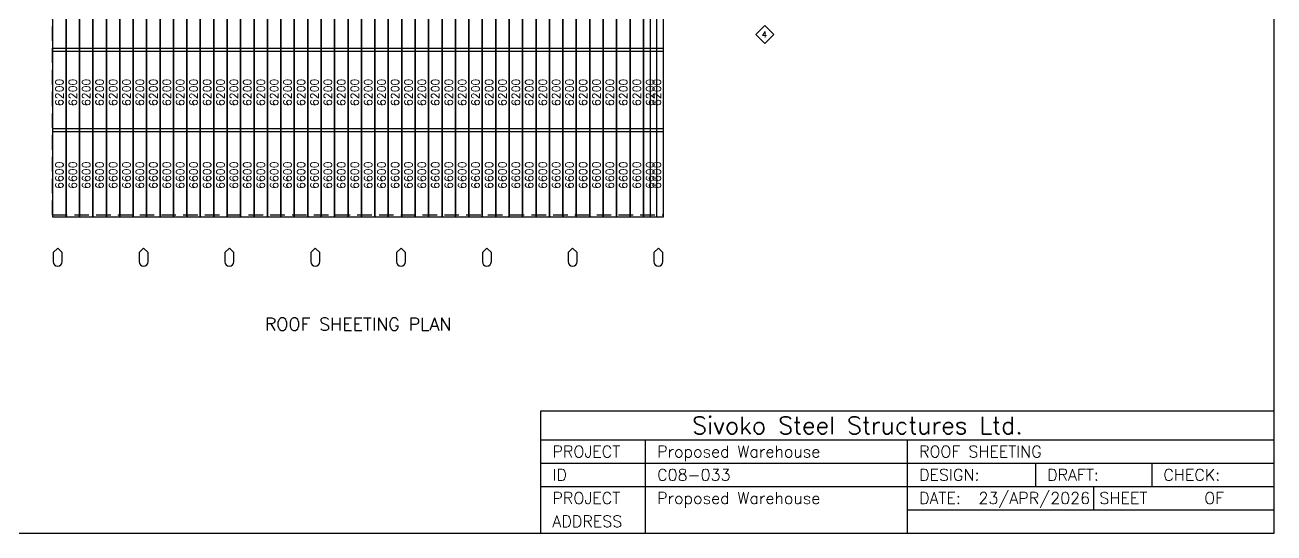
# Model space of a CAD drawing. Extents: x 0 to 143323, y 0 to 101350.
# Drawn here: x 50303 to 143323, y 0 to 37845 of the extents above; entities that cross this region are included whole.
import ezdxf
from ezdxf.enums import TextEntityAlignment as Align

# ---------------------------------------------------------------- set-up
doc = ezdxf.new("R2010")
doc.units = 0
doc.linetypes.add('CONTIN', pattern=[0])
doc.linetypes.add('DASHED', pattern=[1620.9, 1083.5, -537.4])
doc.layers.get('0').update_dxf_attribs({"linetype": 'CONTIN'})
for name, color, linetype in [('1', 7, 'CONTIN'), ('14', 7, 'CONTIN'), ('15', 7, 'CONTIN'), ('2', 6, 'CONTIN'), ('22', 7, 'CONTIN'), ('3', 7, 'CONTIN'), ('5', 5, 'DASHED')]:
    doc.layers.add(name, color=color, linetype=linetype)
doc.styles.add('SIMPLEX', font='SIMPLEX')

# ---------------------------------------------------------------- blocks, each defined once
blk = doc.blocks.new('SHIELD')
for p, q in [((-12.7, 38.1), (-12.7, 12.7)), ((12.7, 12.7), (12.7, 38.1)), ((-12.7, 12.7), (0, 0)), ((0, 0), (12.7, 12.7))]:
    blk.add_line(p, q)
blk.add_arc((0, 38.1), 12.7, 0, 180)
blk = doc.blocks.new('DIAMOND')
for p, q in [((0, 25.4), (-12.7, 12.7)), ((12.7, 12.7), (0, 25.4)), ((-12.7, 12.7), (0, 0)), ((0, 0), (12.7, 12.7))]:
    blk.add_line(p, q)
blk = doc.blocks.new('ROFSHT')
at = {"layer": '1'}
for p, q in [((-0.00024, 18360.5469), (-0.00024, 12191.3164)), ((999.99982, 12191.3164), (999.99982, 18360.5469)), ((999.99982, 18360.5469), (999.99982, 12191.3164)), ((1999.99963, 12191.3164), (1999.99963, 18360.5469)), ((1999.99963, 18360.5469), (1999.99963, 12191.3164)), ((2999.99976, 12191.3164), (2999.99976, 18360.5469)), ((2999.99976, 18360.5469), (2999.99976, 12191.3164)), ((3999.99927, 18360.5469), (3999.99927, 12191.3164)), ((4000, 12191.3164), (4000, 18360.5469)), ((4999.99951, 12191.3164), (4999.99951, 18360.5469)), ((5000, 18360.5469), (5000, 12191.3164)), ((5999.99951, 12191.3164), (5999.99951, 18360.5469)), ((5999.99951, 18360.5469), (5999.99951, 12191.3164)), ((6999.99951, 12191.3164), (6999.99951, 18360.5469)), ((6999.99951, 18360.5469), (6999.99951, 12191.3164)), ((8000, 12191.3164), (8000, 18360.5469)), ((8000, 18360.5469), (8000, 12191.3164)), ((9000, 12191.3164), (9000, 18360.5469)), ((9000, 18360.5469), (9000, 12191.3164)), ((10000, 12191.3164), (10000, 18360.5469)), ((10000, 18360.5469), (10000, 12191.3164)), ((11000, 18360.5469), (11000, 12191.3164)), ((11000.001, 12191.3164), (11000.001, 18360.5469)), ((12000, 12191.3164), (12000, 18360.5469)), ((12000, 18360.5469), (12000, 12191.3164)), ((13000, 12191.3164), (13000, 18360.5469)), ((13000, 18360.5469), (13000, 12191.3164)), ((13999.998, 12191.3164), (13999.998, 18360.5469)), ((13999.998, 18360.5469), (13999.998, 12191.3164)), ((14999.998, 12191.3164), (14999.998, 18360.5469)), ((15000, 18360.5469), (15000, 12191.3164)), ((16000, 12191.3164), (16000, 18360.5469)), ((16000, 18360.5469), (16000, 12191.3164)), ((17000, 12191.3164), (17000, 18360.5469)), ((17000, 18360.5469), (17000, 12191.3164)), ((17999.998, 12191.3164), (17999.998, 18360.5469)), ((18000, 18360.5469), (18000, 12191.3164)), ((19000, 12191.3164), (19000, 18360.5469)), ((19000, 18360.5469), (19000, 12191.3164)), ((20000, 12191.3164), (20000, 18360.5469)), ((20000, 18360.5469), (20000, 12191.3164)), ((21000, 12191.3164), (21000, 18360.5469)), ((21000, 18360.5469), (21000, 12191.3164)), ((22000, 12191.3164), (22000, 18360.5469)), ((22000, 18360.5469), (22000, 12191.3164)), ((22999.998, 12191.3164), (22999.998, 18360.5469)), ((23000, 18360.5469), (23000, 12191.3164)), ((24000, 12191.3164), (24000, 18360.5469)), ((24000, 18360.5469), (24000, 12191.3164)), ((25000, 12191.3164), (25000, 18360.5469)), ((25000, 18360.5469), (25000, 12191.3164)), ((25999.998, 12191.3164), (25999.998, 18360.5469)), ((26000, 18360.5469), (26000, 12191.3164)), ((27000.0039, 12191.3164), (27000.0039, 18360.5469)), ((27000.0039, 18360.5469), (27000.0039, 12191.3164)), ((27999.9961, 18360.5469), (27999.9961, 12191.3164)), ((28000.0039, 12191.3164), (28000.0039, 18360.5469)), ((29000, 12191.3164), (29000, 18360.5469)), ((29000, 18360.5469), (29000, 12191.3164)), ((30000, 12191.3164), (30000, 18360.5469)), ((30000, 18360.5469), (30000, 12191.3164)), ((30999.9961, 18360.5469), (30999.9961, 12191.3164)), ((31000.0039, 12191.3164), (31000.0039, 18360.5469)), ((32000, 12191.3164), (32000, 18360.5469)), ((32000, 18360.5469), (32000, 12191.3164)), ((33000, 12191.3164), (33000, 18360.5469)), ((33000, 18360.5469), (33000, 12191.3164)), ((34000, 12191.3164), (34000, 18360.5469)), ((34000, 18360.5469), (34000, 12191.3164)), ((35000, 12191.3164), (35000, 18360.5469)), ((35000, 18360.5469), (35000, 12191.3164)), ((36000, 12191.3164), (36000, 18360.5469)), ((36000, 18360.5469), (36000, 12191.3164)), ((37000, 12191.3164), (37000, 18360.5469)), ((37000, 18360.5469), (37000, 12191.3164)), ((38000, 12191.3164), (38000, 18360.5469)), ((38000, 18360.5469), (38000, 12191.3164)), ((39000, 12191.3164), (39000, 18360.5469)), ((39000, 18360.5469), (39000, 12191.3164)), ((40000, 12191.3164), (40000, 18360.5469)), ((40000, 18360.5469), (40000, 12191.3164)), ((41000, 18360.5469), (41000, 12191.3164)), ((41000.0039, 12191.3164), (41000.0039, 18360.5469)), ((42000, 12191.3164), (42000, 18360.5469)), ((42000, 18360.5469), (42000, 12191.3164)), ((43000, 12191.3164), (43000, 18360.5469)), ((43000, 18360.5469), (43000, 12191.3164)), ((44000, 18360.5469), (44000, 12191.3164)), ((44000.0039, 12191.3164), (44000.0039, 18360.5469)), ((44500, 18360.5469), (44500, 12191.3164)), ((45000, 12191.3164), (45000, 18360.5469)), ((45500, 12191.3164), (45500, 18360.5469)), ((-0.00024, 12390.3242), (-0.00024, 6221.09326)), ((999.99982, 12390.3242), (-0.00024, 12390.3242)), ((-0.00024, 12191.3164), (999.99982, 12191.3164)), ((999.99982, 6221.09326), (999.99982, 12390.3242)), ((999.99982, 12390.3242), (999.99982, 6221.09326)), ((1999.99963, 12390.3242), (999.99982, 12390.3242)), ((999.99982, 12191.3164), (1999.99963, 12191.3164)), ((1999.99963, 6221.09326), (1999.99963, 12390.3242)), ((1999.99963, 12390.3242), (1999.99963, 6221.09326)), ((2999.99976, 12390.3242), (1999.99963, 12390.3242)), ((1999.99963, 12191.3164), (2999.99976, 12191.3164)), ((2999.99976, 6221.09326), (2999.99976, 12390.3242)), ((2999.99976, 12390.3242), (2999.99976, 6221.09326)), ((4000, 12390.3242), (2999.99976, 12390.3242)), ((2999.99976, 12191.3164), (4000, 12191.3164)), ((3999.99927, 12390.3242), (3999.99927, 6221.09326)), ((4999.99951, 12390.3242), (3999.99927, 12390.3242)), ((3999.99927, 12191.3164), (4999.99951, 12191.3164)), ((4000, 6221.09326), (4000, 12390.3242)), ((4999.99951, 6221.09326), (4999.99951, 12390.3242)), ((5000, 12390.3242), (5000, 6221.09326)), ((5999.99951, 12390.3242), (5000, 12390.3242)), ((5000, 12191.3164), (5999.99951, 12191.3164)), ((5999.99951, 6221.09326), (5999.99951, 12390.3242)), ((5999.99951, 12390.3242), (5999.99951, 6221.09326)), ((6999.99951, 12390.3242), (5999.99951, 12390.3242)), ((5999.99951, 12191.3164), (6999.99951, 12191.3164)), ((6999.99951, 6221.09326), (6999.99951, 12390.3242)), ((6999.99951, 12390.3242), (6999.99951, 6221.09326)), ((8000, 12390.3242), (6999.99951, 12390.3242)), ((6999.99951, 12191.3164), (8000, 12191.3164)), ((8000, 6221.09326), (8000, 12390.3242)), ((8000, 12390.3242), (8000, 6221.09326)), ((9000, 12390.3242), (8000, 12390.3242)), ((8000, 12191.3164), (9000, 12191.3164)), ((9000, 6221.09326), (9000, 12390.3242)), ((9000, 12390.3242), (9000, 6221.09326)), ((10000, 12390.3242), (9000, 12390.3242)), ((9000, 12191.3164), (10000, 12191.3164)), ((10000, 6221.09326), (10000, 12390.3242)), ((10000, 12390.3242), (10000, 6221.09326)), ((11000.001, 12390.3242), (10000, 12390.3242)), ((10000, 12191.3164), (11000.001, 12191.3164)), ((11000, 12390.3242), (11000, 6221.09326)), ((12000, 12390.3242), (11000, 12390.3242)), ((11000, 12191.3164), (12000, 12191.3164)), ((11000.001, 6221.09326), (11000.001, 12390.3242)), ((12000, 6221.09326), (12000, 12390.3242)), ((12000, 12390.3242), (12000, 6221.09326)), ((13000, 12390.3242), (12000, 12390.3242)), ((12000, 12191.3164), (13000, 12191.3164)), ((13000, 6221.09326), (13000, 12390.3242)), ((13000, 12390.3242), (13000, 6221.09326)), ((13999.998, 12390.3242), (13000, 12390.3242)), ((13000, 12191.3164), (13999.998, 12191.3164)), ((13999.998, 6221.09326), (13999.998, 12390.3242)), ((13999.998, 12390.3242), (13999.998, 6221.09326)), ((14999.998, 12390.3242), (13999.998, 12390.3242)), ((13999.998, 12191.3164), (14999.998, 12191.3164)), ((14999.998, 6221.09326), (14999.998, 12390.3242)), ((15000, 12390.3242), (15000, 6221.09326)), ((16000, 12390.3242), (15000, 12390.3242)), ((15000, 12191.3164), (16000, 12191.3164)), ((16000, 6221.09326), (16000, 12390.3242)), ((16000, 12390.3242), (16000, 6221.09326)), ((17000, 12390.3242), (16000, 12390.3242)), ((16000, 12191.3164), (17000, 12191.3164)), ((17000, 6221.09326), (17000, 12390.3242)), ((17000, 12390.3242), (17000, 6221.09326)), ((17999.998, 12390.3242), (17000, 12390.3242)), ((17000, 12191.3164), (17999.998, 12191.3164)), ((17999.998, 6221.09326), (17999.998, 12390.3242)), ((18000, 12390.3242), (18000, 6221.09326)), ((19000, 12390.3242), (18000, 12390.3242)), ((18000, 12191.3164), (19000, 12191.3164)), ((19000, 6221.09326), (19000, 12390.3242)), ((19000, 12390.3242), (19000, 6221.09326)), ((20000, 12390.3242), (19000, 12390.3242)), ((19000, 12191.3164), (20000, 12191.3164)), ((20000, 6221.09326), (20000, 12390.3242)), ((20000, 12390.3242), (20000, 6221.09326)), ((21000, 12390.3242), (20000, 12390.3242)), ((20000, 12191.3164), (21000, 12191.3164)), ((21000, 6221.09326), (21000, 12390.3242)), ((21000, 12390.3242), (21000, 6221.09326)), ((22000, 12390.3242), (21000, 12390.3242)), ((21000, 12191.3164), (22000, 12191.3164)), ((22000, 6221.09326), (22000, 12390.3242)), ((22000, 12390.3242), (22000, 6221.09326)), ((22999.998, 12390.3242), (22000, 12390.3242)), ((22000, 12191.3164), (22999.998, 12191.3164)), ((22999.998, 6221.09326), (22999.998, 12390.3242)), ((23000, 12390.3242), (23000, 6221.09326)), ((24000, 12390.3242), (23000, 12390.3242)), ((23000, 12191.3164), (24000, 12191.3164)), ((24000, 6221.09326), (24000, 12390.3242)), ((24000, 12390.3242), (24000, 6221.09326)), ((25000, 12390.3242), (24000, 12390.3242)), ((24000, 12191.3164), (25000, 12191.3164)), ((25000, 6221.09326), (25000, 12390.3242)), ((25000, 12390.3242), (25000, 6221.09326)), ((25999.998, 12390.3242), (25000, 12390.3242)), ((25000, 12191.3164), (25999.998, 12191.3164)), ((25999.998, 6221.09326), (25999.998, 12390.3242)), ((26000, 12390.3242), (26000, 6221.09326)), ((27000.0039, 12390.3242), (26000, 12390.3242)), ((26000, 12191.3164), (27000.0039, 12191.3164)), ((27000.0039, 6221.09326), (27000.0039, 12390.3242)), ((27000.0039, 12390.3242), (27000.0039, 6221.09326)), ((28000.0039, 12390.3242), (27000.0039, 12390.3242)), ((27000.0039, 12191.3164), (28000.0039, 12191.3164)), ((27999.9961, 12390.3242), (27999.9961, 6221.09326)), ((29000, 12390.3242), (27999.9961, 12390.3242)), ((27999.9961, 12191.3164), (29000, 12191.3164)), ((28000.0039, 6221.09326), (28000.0039, 12390.3242)), ((29000, 6221.09326), (29000, 12390.3242)), ((29000, 12390.3242), (29000, 6221.09326)), ((30000, 12390.3242), (29000, 12390.3242)), ((29000, 12191.3164), (30000, 12191.3164)), ((30000, 6221.09326), (30000, 12390.3242)), ((30000, 12390.3242), (30000, 6221.09326)), ((31000.0039, 12390.3242), (30000, 12390.3242)), ((30000, 12191.3164), (31000.0039, 12191.3164)), ((30999.9961, 12390.3242), (30999.9961, 6221.09326)), ((32000, 12390.3242), (30999.9961, 12390.3242)), ((30999.9961, 12191.3164), (32000, 12191.3164)), ((31000.0039, 6221.09326), (31000.0039, 12390.3242)), ((32000, 6221.09326), (32000, 12390.3242)), ((32000, 12390.3242), (32000, 6221.09326)), ((33000, 12390.3242), (32000, 12390.3242)), ((32000, 12191.3164), (33000, 12191.3164)), ((33000, 6221.09326), (33000, 12390.3242)), ((33000, 12390.3242), (33000, 6221.09326)), ((34000, 12390.3242), (33000, 12390.3242)), ((33000, 12191.3164), (34000, 12191.3164)), ((34000, 6221.09326), (34000, 12390.3242)), ((34000, 12390.3242), (34000, 6221.09326)), ((35000, 12390.3242), (34000, 12390.3242)), ((34000, 12191.3164), (35000, 12191.3164)), ((35000, 6221.09326), (35000, 12390.3242)), ((35000, 12390.3242), (35000, 6221.09326)), ((36000, 12390.3242), (35000, 12390.3242)), ((35000, 12191.3164), (36000, 12191.3164)), ((36000, 6221.09326), (36000, 12390.3242)), ((36000, 12390.3242), (36000, 6221.09326)), ((37000, 12390.3242), (36000, 12390.3242)), ((36000, 12191.3164), (37000, 12191.3164)), ((37000, 6221.09326), (37000, 12390.3242)), ((37000, 12390.3242), (37000, 6221.09326)), ((38000, 12390.3242), (37000, 12390.3242)), ((37000, 12191.3164), (38000, 12191.3164)), ((38000, 6221.09326), (38000, 12390.3242)), ((38000, 12390.3242), (38000, 6221.09326)), ((39000, 12390.3242), (38000, 12390.3242)), ((38000, 12191.3164), (39000, 12191.3164)), ((39000, 6221.09326), (39000, 12390.3242)), ((39000, 12390.3242), (39000, 6221.09326)), ((40000, 12390.3242), (39000, 12390.3242)), ((39000, 12191.3164), (40000, 12191.3164)), ((40000, 6221.09326), (40000, 12390.3242)), ((40000, 12390.3242), (40000, 6221.09326)), ((41000.0039, 12390.3242), (40000, 12390.3242)), ((40000, 12191.3164), (41000.0039, 12191.3164)), ((41000, 12390.3242), (41000, 6221.09326)), ((42000, 12390.3242), (41000, 12390.3242)), ((41000, 12191.3164), (42000, 12191.3164)), ((41000.0039, 6221.09326), (41000.0039, 12390.3242)), ((42000, 6221.09326), (42000, 12390.3242)), ((42000, 12390.3242), (42000, 6221.09326)), ((43000, 12390.3242), (42000, 12390.3242)), ((42000, 12191.3164), (43000, 12191.3164)), ((43000, 6221.09326), (43000, 12390.3242)), ((43000, 12390.3242), (43000, 6221.09326)), ((44000.0039, 12390.3242), (43000, 12390.3242)), ((43000, 12191.3164), (44000.0039, 12191.3164)), ((44000, 12390.3242), (44000, 6221.09326)), ((45000, 12390.3242), (44000, 12390.3242)), ((44000, 12191.3164), (45000, 12191.3164)), ((44000.0039, 6221.09326), (44000.0039, 12390.3242)), ((44500, 12390.3242), (44500, 6221.09326)), ((45500, 12390.3242), (44500, 12390.3242)), ((44500, 12191.3164), (45500, 12191.3164)), ((45000, 6221.09326), (45000, 12390.3242)), ((45500, 6221.09326), (45500, 12390.3242)), ((-0.00024, 6420.10107), (-0.00024, -149.256)), ((999.99982, 6420.10107), (-0.00024, 6420.10107)), ((-0.00024, 6221.09326), (999.99982, 6221.09326)), ((999.99982, -149.256), (999.99982, 6420.10107)), ((999.99982, 6420.10107), (999.99982, -149.256)), ((1999.99963, 6420.10107), (999.99982, 6420.10107)), ((999.99982, 6221.09326), (1999.99963, 6221.09326)), ((1999.99963, -149.256), (1999.99963, 6420.10107)), ((1999.99963, 6420.10107), (1999.99963, -149.256)), ((2999.99976, 6420.10107), (1999.99963, 6420.10107)), ((1999.99963, 6221.09326), (2999.99976, 6221.09326)), ((2999.99976, -149.256), (2999.99976, 6420.10107)), ((2999.99976, 6420.10107), (2999.99976, -149.256)), ((4000, 6420.10107), (2999.99976, 6420.10107)), ((2999.99976, 6221.09326), (4000, 6221.09326)), ((3999.99927, 6420.10107), (3999.99927, -149.256)), ((4999.99951, 6420.10107), (3999.99927, 6420.10107)), ((3999.99927, 6221.09326), (4999.99951, 6221.09326)), ((4000, -149.256), (4000, 6420.10107)), ((4999.99951, -149.256), (4999.99951, 6420.10107)), ((5000, 6420.10107), (5000, -149.256)), ((5999.99951, 6420.10107), (5000, 6420.10107)), ((5000, 6221.09326), (5999.99951, 6221.09326)), ((5999.99951, -149.256), (5999.99951, 6420.10107)), ((5999.99951, 6420.10107), (5999.99951, -149.256)), ((6999.99951, 6420.10107), (5999.99951, 6420.10107)), ((5999.99951, 6221.09326), (6999.99951, 6221.09326)), ((6999.99951, -149.256), (6999.99951, 6420.10107)), ((6999.99951, 6420.10107), (6999.99951, -149.256)), ((8000, 6420.10107), (6999.99951, 6420.10107)), ((6999.99951, 6221.09326), (8000, 6221.09326)), ((8000, -149.256), (8000, 6420.10107)), ((8000, 6420.10107), (8000, -149.256)), ((9000, 6420.10107), (8000, 6420.10107)), ((8000, 6221.09326), (9000, 6221.09326)), ((9000, -149.256), (9000, 6420.10107)), ((9000, 6420.10107), (9000, -149.256)), ((10000, 6420.10107), (9000, 6420.10107)), ((9000, 6221.09326), (10000, 6221.09326)), ((10000, -149.256), (10000, 6420.10107)), ((10000, 6420.10107), (10000, -149.256)), ((11000.001, 6420.10107), (10000, 6420.10107)), ((10000, 6221.09326), (11000.001, 6221.09326)), ((11000, 6420.10107), (11000, -149.256)), ((12000, 6420.10107), (11000, 6420.10107)), ((11000, 6221.09326), (12000, 6221.09326)), ((11000.001, -149.256), (11000.001, 6420.10107)), ((12000, -149.256), (12000, 6420.10107)), ((12000, 6420.10107), (12000, -149.256)), ((13000, 6420.10107), (12000, 6420.10107)), ((12000, 6221.09326), (13000, 6221.09326)), ((13000, -149.256), (13000, 6420.10107)), ((13000, 6420.10107), (13000, -149.256)), ((13999.998, 6420.10107), (13000, 6420.10107)), ((13000, 6221.09326), (13999.998, 6221.09326)), ((13999.998, -149.256), (13999.998, 6420.10107)), ((13999.998, 6420.10107), (13999.998, -149.256)), ((14999.998, 6420.10107), (13999.998, 6420.10107)), ((13999.998, 6221.09326), (14999.998, 6221.09326)), ((14999.998, -149.256), (14999.998, 6420.10107)), ((15000, 6420.10107), (15000, -149.256)), ((16000, 6420.10107), (15000, 6420.10107)), ((15000, 6221.09326), (16000, 6221.09326)), ((16000, -149.256), (16000, 6420.10107)), ((16000, 6420.10107), (16000, -149.256)), ((17000, 6420.10107), (16000, 6420.10107)), ((16000, 6221.09326), (17000, 6221.09326)), ((17000, -149.256), (17000, 6420.10107)), ((17000, 6420.10107), (17000, -149.256)), ((17999.998, 6420.10107), (17000, 6420.10107)), ((17000, 6221.09326), (17999.998, 6221.09326)), ((17999.998, -149.256), (17999.998, 6420.10107)), ((18000, 6420.10107), (18000, -149.256)), ((19000, 6420.10107), (18000, 6420.10107)), ((18000, 6221.09326), (19000, 6221.09326)), ((19000, -149.256), (19000, 6420.10107)), ((19000, 6420.10107), (19000, -149.256)), ((20000, 6420.10107), (19000, 6420.10107)), ((19000, 6221.09326), (20000, 6221.09326)), ((20000, -149.256), (20000, 6420.10107)), ((20000, 6420.10107), (20000, -149.256)), ((21000, 6420.10107), (20000, 6420.10107)), ((20000, 6221.09326), (21000, 6221.09326)), ((21000, -149.256), (21000, 6420.10107)), ((21000, 6420.10107), (21000, -149.256)), ((22000, 6420.10107), (21000, 6420.10107)), ((21000, 6221.09326), (22000, 6221.09326)), ((22000, -149.256), (22000, 6420.10107)), ((22000, 6420.10107), (22000, -149.256)), ((22999.998, 6420.10107), (22000, 6420.10107)), ((22000, 6221.09326), (22999.998, 6221.09326)), ((22999.998, -149.256), (22999.998, 6420.10107)), ((23000, 6420.10107), (23000, -149.256)), ((24000, 6420.10107), (23000, 6420.10107)), ((23000, 6221.09326), (24000, 6221.09326)), ((24000, -149.256), (24000, 6420.10107)), ((24000, 6420.10107), (24000, -149.256)), ((25000, 6420.10107), (24000, 6420.10107)), ((24000, 6221.09326), (25000, 6221.09326)), ((25000, -149.256), (25000, 6420.10107)), ((25000, 6420.10107), (25000, -149.256)), ((25999.998, 6420.10107), (25000, 6420.10107)), ((25000, 6221.09326), (25999.998, 6221.09326)), ((25999.998, -149.256), (25999.998, 6420.10107)), ((26000, 6420.10107), (26000, -149.256)), ((27000.0039, 6420.10107), (26000, 6420.10107)), ((26000, 6221.09326), (27000.0039, 6221.09326)), ((27000.0039, -149.256), (27000.0039, 6420.10107)), ((27000.0039, 6420.10107), (27000.0039, -149.256)), ((28000.0039, 6420.10107), (27000.0039, 6420.10107)), ((27000.0039, 6221.09326), (28000.0039, 6221.09326)), ((27999.9961, 6420.10107), (27999.9961, -149.256)), ((29000, 6420.10107), (27999.9961, 6420.10107)), ((27999.9961, 6221.09326), (29000, 6221.09326)), ((28000.0039, -149.256), (28000.0039, 6420.10107)), ((29000, -149.256), (29000, 6420.10107)), ((29000, 6420.10107), (29000, -149.256)), ((30000, 6420.10107), (29000, 6420.10107)), ((29000, 6221.09326), (30000, 6221.09326)), ((30000, -149.256), (30000, 6420.10107)), ((30000, 6420.10107), (30000, -149.256)), ((31000.0039, 6420.10107), (30000, 6420.10107)), ((30000, 6221.09326), (31000.0039, 6221.09326)), ((30999.9961, 6420.10107), (30999.9961, -149.256)), ((32000, 6420.10107), (30999.9961, 6420.10107)), ((30999.9961, 6221.09326), (32000, 6221.09326)), ((31000.0039, -149.256), (31000.0039, 6420.10107)), ((32000, -149.256), (32000, 6420.10107)), ((32000, 6420.10107), (32000, -149.256)), ((33000, 6420.10107), (32000, 6420.10107)), ((32000, 6221.09326), (33000, 6221.09326)), ((33000, -149.256), (33000, 6420.10107)), ((33000, 6420.10107), (33000, -149.256)), ((34000, 6420.10107), (33000, 6420.10107)), ((33000, 6221.09326), (34000, 6221.09326)), ((34000, -149.256), (34000, 6420.10107)), ((34000, 6420.10107), (34000, -149.256)), ((35000, 6420.10107), (34000, 6420.10107)), ((34000, 6221.09326), (35000, 6221.09326)), ((35000, -149.256), (35000, 6420.10107)), ((35000, 6420.10107), (35000, -149.256)), ((36000, 6420.10107), (35000, 6420.10107)), ((35000, 6221.09326), (36000, 6221.09326)), ((36000, -149.256), (36000, 6420.10107)), ((36000, 6420.10107), (36000, -149.256)), ((37000, 6420.10107), (36000, 6420.10107)), ((36000, 6221.09326), (37000, 6221.09326)), ((37000, -149.256), (37000, 6420.10107)), ((37000, 6420.10107), (37000, -149.256)), ((38000, 6420.10107), (37000, 6420.10107)), ((37000, 6221.09326), (38000, 6221.09326)), ((38000, -149.256), (38000, 6420.10107)), ((38000, 6420.10107), (38000, -149.256)), ((39000, 6420.10107), (38000, 6420.10107)), ((38000, 6221.09326), (39000, 6221.09326)), ((39000, -149.256), (39000, 6420.10107)), ((39000, 6420.10107), (39000, -149.256)), ((40000, 6420.10107), (39000, 6420.10107)), ((39000, 6221.09326), (40000, 6221.09326)), ((40000, -149.256), (40000, 6420.10107)), ((40000, 6420.10107), (40000, -149.256)), ((41000.0039, 6420.10107), (40000, 6420.10107)), ((40000, 6221.09326), (41000.0039, 6221.09326)), ((41000, 6420.10107), (41000, -149.256)), ((42000, 6420.10107), (41000, 6420.10107)), ((41000, 6221.09326), (42000, 6221.09326)), ((41000.0039, -149.256), (41000.0039, 6420.10107)), ((42000, -149.256), (42000, 6420.10107)), ((42000, 6420.10107), (42000, -149.256)), ((43000, 6420.10107), (42000, 6420.10107)), ((42000, 6221.09326), (43000, 6221.09326)), ((43000, -149.256), (43000, 6420.10107)), ((43000, 6420.10107), (43000, -149.256)), ((44000.0039, 6420.10107), (43000, 6420.10107)), ((43000, 6221.09326), (44000.0039, 6221.09326)), ((44000, 6420.10107), (44000, -149.256)), ((45000, 6420.10107), (44000, 6420.10107)), ((44000, 6221.09326), (45000, 6221.09326)), ((44000.0039, -149.256), (44000.0039, 6420.10107)), ((44500, 6420.10107), (44500, -149.256)), ((45500, 6420.10107), (44500, 6420.10107)), ((44500, 6221.09326), (45500, 6221.09326)), ((45000, -149.256), (45000, 6420.10107)), ((45500, -149.256), (45500, 6420.10107)), ((-0.00024, -149.256), (999.99982, -149.256)), ((999.99982, -149.256), (1999.99963, -149.256)), ((1999.99963, -149.256), (2999.99976, -149.256)), ((2999.99976, -149.256), (4000, -149.256)), ((3999.99927, -149.256), (4999.99951, -149.256)), ((5000, -149.256), (5999.99951, -149.256)), ((5999.99951, -149.256), (6999.99951, -149.256)), ((6999.99951, -149.256), (8000, -149.256)), ((8000, -149.256), (9000, -149.256)), ((9000, -149.256), (10000, -149.256)), ((10000, -149.256), (11000.001, -149.256)), ((11000, -149.256), (12000, -149.256)), ((12000, -149.256), (13000, -149.256)), ((13000, -149.256), (13999.998, -149.256)), ((13999.998, -149.256), (14999.998, -149.256)), ((15000, -149.256), (16000, -149.256)), ((16000, -149.256), (17000, -149.256)), ((17000, -149.256), (17999.998, -149.256)), ((18000, -149.256), (19000, -149.256)), ((19000, -149.256), (20000, -149.256)), ((20000, -149.256), (21000, -149.256)), ((21000, -149.256), (22000, -149.256)), ((22000, -149.256), (22999.998, -149.256)), ((23000, -149.256), (24000, -149.256)), ((24000, -149.256), (25000, -149.256)), ((25000, -149.256), (25999.998, -149.256)), ((26000, -149.256), (27000.0039, -149.256)), ((27000.0039, -149.256), (28000.0039, -149.256)), ((27999.9961, -149.256), (29000, -149.256)), ((29000, -149.256), (30000, -149.256)), ((30000, -149.256), (31000.0039, -149.256)), ((30999.9961, -149.256), (32000, -149.256)), ((32000, -149.256), (33000, -149.256)), ((33000, -149.256), (34000, -149.256)), ((34000, -149.256), (35000, -149.256)), ((35000, -149.256), (36000, -149.256)), ((36000, -149.256), (37000, -149.256)), ((37000, -149.256), (38000, -149.256)), ((38000, -149.256), (39000, -149.256)), ((39000, -149.256), (40000, -149.256)), ((40000, -149.256), (41000.0039, -149.256)), ((41000, -149.256), (42000, -149.256)), ((42000, -149.256), (43000, -149.256)), ((43000, -149.256), (44000.0039, -149.256)), ((44000, -149.256), (45000, -149.256)), ((44500, -149.256), (45500, -149.256))]:
    blk.add_line(p, q, dxfattribs=at)
at = {"layer": '5'}
for p, q in [((0, 0), (0, 61000.0078)), ((45500, 0), (45500, 61000.0078)), ((0, 0), (0, 0)), ((0, 0), (45500, 0)), ((45500, 0), (45500, 0))]:
    blk.add_line(p, q, dxfattribs=at)
at = {"layer": '2', "xscale": 52.7864838, "yscale": 52.7864838, "zscale": 52.7864838}
blk.add_blockref('DIAMOND', (53043.9297, 12781.9453), dxfattribs=at)
at = {"layer": '2', "xscale": 26.3932438, "yscale": 26.3932438, "zscale": 26.3932438, "rotation": 180}
for p in [(380, -2467.0293), (6771.3999, -2467.0293), (13162.9004, -2467.0293), (19554.3008, -2467.0293), (25945.6992, -2467.0293), (32337.0977, -2467.0293), (38728.6016, -2467.0293), (45120, -2467.0293)]:
    blk.add_blockref('SHIELD', p, dxfattribs=at)
at = {"layer": '15', "style": 'SIMPLEX'}
blk.add_text('ROOF SHEETING PLAN', height=953.441284, dxfattribs=at).set_placement((22750, -8610.7656), align=Align.CENTER)
blk.add_text('ROOF SHEETING PLAN', height=953.441284, dxfattribs=at).set_placement((22750, -8610.7656), align=Align.CENTER)
at = {"layer": '2', "style": 'SIMPLEX'}
blk.add_text('4', height=446.92557, dxfattribs=at).set_placement((52820.4648, 13228.8711))
at = {"layer": '3', "style": 'SIMPLEX'}
for s, p in [('6200', (797.95013, 8113.90674)), ('6200', (1797.95007, 8113.90674)), ('6200', (2797.9502, 8113.90674)), ('6200', (3797.9502, 8113.90674)), ('6200', (4797.9502, 8113.90674)), ('6200', (5797.9502, 8113.90674)), ('6200', (6797.9502, 8113.90674)), ('6200', (7797.94922, 8113.90674)), ('6200', (8797.94922, 8113.90674)), ('6200', (9797.9502, 8113.90674)), ('6200', (10797.9502, 8113.90674)), ('6200', (11797.9492, 8113.90674)), ('6200', (12797.9492, 8113.90674)), ('6200', (13797.9502, 8113.90674)), ('6200', (14797.9502, 8113.90674)), ('6200', (15797.9521, 8113.90674)), ('6200', (16797.9512, 8113.90674)), ('6200', (17797.9512, 8113.90674)), ('6200', (18797.9512, 8113.90674)), ('6200', (19797.9512, 8113.90674)), ('6200', (20797.9512, 8113.90674)), ('6200', (21797.9512, 8113.90674)), ('6200', (22797.9512, 8113.90674)), ('6200', (23797.9512, 8113.90674)), ('6200', (24797.9512, 8113.90674)), ('6200', (25797.9512, 8113.90674)), ('6200', (26797.9512, 8113.90674)), ('6200', (27797.9512, 8113.90674)), ('6200', (28797.9512, 8113.90674)), ('6200', (29797.9512, 8113.90674)), ('6200', (30797.9512, 8113.90674)), ('6200', (31797.9492, 8113.90674)), ('6200', (32797.9492, 8113.90674)), ('6200', (33797.9531, 8113.90674)), ('6200', (34797.9492, 8113.90674)), ('6200', (35797.9492, 8113.90674)), ('6200', (36797.9531, 8113.90674)), ('6200', (37797.9492, 8113.90674)), ('6200', (38797.9492, 8113.90674)), ('6200', (39797.9531, 8113.90674)), ('6200', (40797.9531, 8113.90674)), ('6200', (41797.9492, 8113.90674)), ('6200', (42797.9531, 8113.90674)), ('6200', (43797.9531, 8113.90674)), ('6200', (44797.9492, 8113.90674)), ('6200', (45297.9492, 8113.90674)), ('6600', (797.95013, 1943.62085)), ('6600', (1797.95007, 1943.62085)), ('6600', (2797.9502, 1943.62085)), ('6600', (3797.9502, 1943.62085)), ('6600', (4797.9502, 1943.62085)), ('6600', (5797.9502, 1943.62085)), ('6600', (6797.9502, 1943.62085)), ('6600', (7797.94922, 1943.62085)), ('6600', (8797.94922, 1943.62085)), ('6600', (9797.9502, 1943.62085)), ('6600', (10797.9502, 1943.62085)), ('6600', (11797.9492, 1943.62085)), ('6600', (12797.9492, 1943.62085)), ('6600', (13797.9502, 1943.62085)), ('6600', (14797.9502, 1943.62085)), ('6600', (15797.9521, 1943.62085)), ('6600', (16797.9512, 1943.62085)), ('6600', (17797.9512, 1943.62085)), ('6600', (18797.9512, 1943.62085)), ('6600', (19797.9512, 1943.62085)), ('6600', (20797.9512, 1943.62085)), ('6600', (21797.9512, 1943.62085)), ('6600', (22797.9512, 1943.62085)), ('6600', (23797.9512, 1943.62085)), ('6600', (24797.9512, 1943.62085)), ('6600', (25797.9512, 1943.62085)), ('6600', (26797.9512, 1943.62085)), ('6600', (27797.9512, 1943.62085)), ('6600', (28797.9512, 1943.62085)), ('6600', (29797.9512, 1943.62085)), ('6600', (30797.9512, 1943.62085)), ('6600', (31797.9492, 1943.62085)), ('6600', (32797.9492, 1943.62085)), ('6600', (33797.9531, 1943.62085)), ('6600', (34797.9492, 1943.62085)), ('6600', (35797.9492, 1943.62085)), ('6600', (36797.9531, 1943.62085)), ('6600', (37797.9492, 1943.62085)), ('6600', (38797.9492, 1943.62085)), ('6600', (39797.9531, 1943.62085)), ('6600', (40797.9531, 1943.62085)), ('6600', (41797.9492, 1943.62085)), ('6600', (42797.9531, 1943.62085)), ('6600', (43797.9531, 1943.62085)), ('6600', (44797.9492, 1943.62085)), ('6600', (45297.9492, 1943.62085))]:
    blk.add_text(s, height=595.900757, rotation=90, dxfattribs=at).set_placement(p)

msp = doc.modelspace()

# ---------------------------------------------------------------- linework, layer by layer
for p, q in [((88717.1172, 0), (88717.1172, 9101.03027)), ((88717.1172, 9101.03027), (143323.313, 9101.03027)), ((143323.313, 0), (143323.313, 9101.03027)), ((88717.1172, 6934.11816), (143323.313, 6934.11816)), ((96518, 0), (96518, 6934.11816)), ((116020.219, 0), (116020.219, 6934.11816)), ((88717.1172, 5200.58887), (143323.313, 5200.58887)), ((125554.633, 5200.58887), (125554.633, 3467.05908)), ((134222.281, 5200.58887), (134222.281, 3467.05908)), ((88717.1172, 3467.05908), (143323.313, 3467.05908)), ((129888.453, 3467.05908), (129888.453, 1733.52954)), ((116020.219, 1733.52954), (143323.313, 1733.52954)), ((88717.1172, 0), (143323.313, 0))]:
    msp.add_line(p, q)
at = {"layer": '22'}
for p, q in [((143323.313, 0), (143323.313, 101350.063)), ((0, 0), (143323.313, 0))]:
    msp.add_line(p, q, dxfattribs=at)

# ---------------------------------------------------------------- block references
msp.add_blockref('ROFSHT', (52361.9063, 23690.748))

# ---------------------------------------------------------------- texts
at = {"layer": '14', "style": 'SIMPLEX'}
for s, height, p in [('Sivoko Steel Structures Ltd.', 1300.14722, (99985.0625, 7367.50098)), ('PROJECT', 866.764771, (89583.8906, 5633.97119)), ('Proposed Warehouse', 866.764771, (97384.7734, 5633.97119)), ('ROOF SHEETING', 866.764771, (116886.977, 5633.97119)), ('ID', 866.764771, (89583.8906, 3900.44165)), ('C08-033', 866.764771, (97384.7734, 3900.44165)), ('DESIGN:', 866.764771, (116886.977, 3900.44165)), ('DRAFT:', 866.764771, (126421.391, 3900.44165)), ('CHECK:', 866.764771, (135089.047, 3900.44165)), ('PROJECT', 866.764771, (89583.8906, 2166.91211)), ('Proposed Warehouse', 866.764771, (97384.7734, 2166.91211)), ('DATE:', 866.764771, (116886.977, 2166.91211)), ('23/APR/2026', 866.764771, (121307.484, 2166.91211)), ('SHEET', 866.764771, (130321.828, 2166.91211)), ('OF', 866.764771, (138122.719, 2166.91211)), ('ADDRESS', 866.764771, (89583.8906, 433.38238))]:
    msp.add_text(s, height=height, dxfattribs=at).set_placement(p)

doc.saveas('drawing.dxf')
